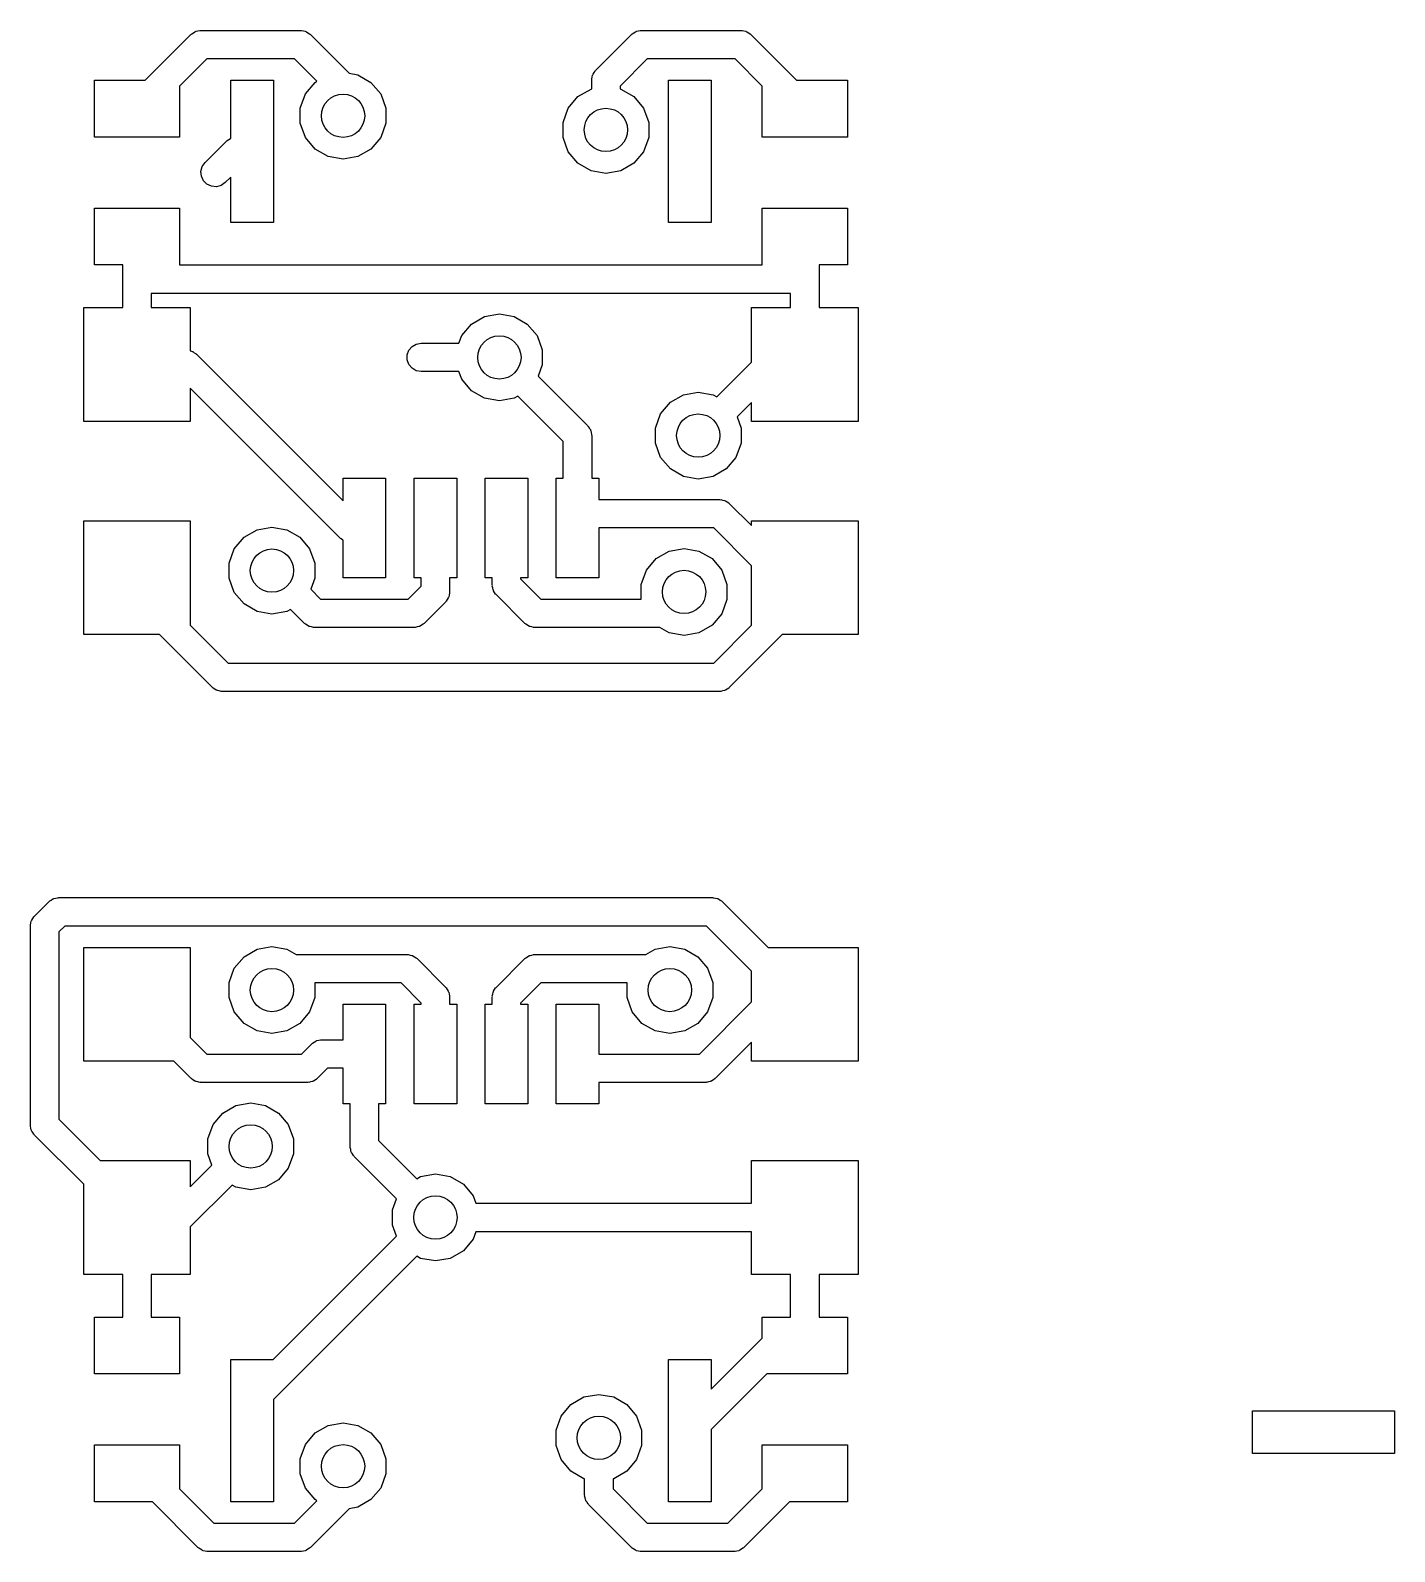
# Model space of a CAD drawing. Extents: x 80.2 to 131.1, y -111.7 to -88.6.
# Drawn here: x 80.65 to 90.25, y -99.3 to -88.6 of the extents above; entities that cross this region are included whole.
import ezdxf

# ---------------------------------------------------------------- set-up
doc = ezdxf.new("R2010")
doc.units = 0
doc.header["$MEASUREMENT"] = 0
doc.layers.add('BLACK', color=7, linetype='CONTINUOUS')

msp = doc.modelspace()

# ---------------------------------------------------------------- linework, layer by layer
at = {"layer": 'Black'}
for p, q in [((81.4586, -88.95), (81.7793, -88.6293)), ((81.7793, -88.6293), (81.7829, -88.6268)), ((81.7829, -88.6268), (81.7857, -88.6234)), ((81.7857, -88.6234), (81.797, -88.6169)), ((81.797, -88.6169), (81.8077, -88.6094)), ((81.8077, -88.6094), (81.812, -88.6082)), ((81.812, -88.6082), (81.8158, -88.606)), ((81.8158, -88.606), (81.8287, -88.6038)), ((81.8287, -88.6038), (81.8413, -88.6004)), ((81.8413, -88.6004), (81.8457, -88.6008)), ((81.8457, -88.6008), (81.85, -88.6)), ((81.85, -88.6), (82.55, -88.6)), ((82.55, -88.6), (82.5543, -88.6008)), ((82.5543, -88.6008), (82.5587, -88.6004)), ((82.5587, -88.6004), (82.5713, -88.6038)), ((82.5713, -88.6038), (82.5842, -88.606)), ((82.5842, -88.606), (82.588, -88.6082)), ((82.588, -88.6082), (82.5923, -88.6094)), ((82.5923, -88.6094), (82.603, -88.6169)), ((82.603, -88.6169), (82.6143, -88.6234)), ((82.6143, -88.6234), (82.6171, -88.6268)), ((82.6171, -88.6268), (82.6207, -88.6293)), ((82.6207, -88.6293), (82.893, -88.9016)), ((84.6293, -88.8793), (84.8793, -88.6293)), ((84.8793, -88.6293), (84.8829, -88.6268)), ((84.8829, -88.6268), (84.8857, -88.6234)), ((84.8857, -88.6234), (84.897, -88.6169)), ((84.897, -88.6169), (84.9077, -88.6094)), ((84.9077, -88.6094), (84.912, -88.6082)), ((84.912, -88.6082), (84.9158, -88.606)), ((84.9158, -88.606), (84.9287, -88.6038)), ((84.9287, -88.6038), (84.9413, -88.6004)), ((84.9413, -88.6004), (84.9457, -88.6008)), ((84.9457, -88.6008), (84.95, -88.6)), ((84.95, -88.6), (85.65, -88.6)), ((85.65, -88.6), (85.6543, -88.6008)), ((85.6543, -88.6008), (85.6587, -88.6004)), ((85.6587, -88.6004), (85.6713, -88.6038)), ((85.6713, -88.6038), (85.6842, -88.606)), ((85.6842, -88.606), (85.688, -88.6082)), ((85.688, -88.6082), (85.6923, -88.6094)), ((85.6923, -88.6094), (85.703, -88.6169)), ((85.703, -88.6169), (85.7143, -88.6234)), ((85.7143, -88.6234), (85.7171, -88.6268)), ((85.7171, -88.6268), (85.7207, -88.6293)), ((85.7207, -88.6293), (86.0414, -88.95)), ((81.8914, -88.8), (81.7, -88.9914)), ((82.5086, -88.8), (81.8914, -88.8)), ((82.6666, -88.958), (82.5086, -88.8)), ((84.9914, -88.8), (84.8, -88.9914)), ((85.6086, -88.8), (84.9914, -88.8)), ((85.8, -88.9914), (85.6086, -88.8)), ((82.893, -88.9016), (82.9546, -88.9125)), ((82.9546, -88.9125), (83.0467, -88.9656)), ((84.6038, -88.9287), (84.606, -88.9158)), ((84.606, -88.9158), (84.6082, -88.912)), ((84.6082, -88.912), (84.6094, -88.9077)), ((84.6094, -88.9077), (84.6169, -88.897)), ((84.6169, -88.897), (84.6234, -88.8857)), ((84.6234, -88.8857), (84.6268, -88.8829)), ((84.6268, -88.8829), (84.6293, -88.8793)), ((81.1, -89.35), (81.1, -88.95)), ((81.1, -88.95), (81.4586, -88.95)), ((81.7, -88.9914), (81.7, -89.35)), ((82.06, -89.3588), (82.06, -88.95)), ((82.06, -88.95), (82.36, -88.95)), ((82.36, -88.95), (82.36, -89.95)), ((82.585, -89.047), (82.6533, -88.9656)), ((82.6533, -88.9656), (82.6666, -88.958)), ((83.0467, -88.9656), (83.115, -89.047)), ((84.5033, -89.0656), (84.5954, -89.0125)), ((84.5954, -89.0125), (84.6, -89.0117)), ((84.6, -88.95), (84.6008, -88.9457)), ((84.6, -89.0117), (84.6, -88.95)), ((84.6004, -88.9413), (84.6038, -88.9287)), ((84.6008, -88.9457), (84.6004, -88.9413)), ((84.8, -88.9914), (84.8, -89.0117)), ((84.8, -89.0117), (84.8046, -89.0125)), ((84.8046, -89.0125), (84.8967, -89.0656)), ((85.14, -89.95), (85.14, -88.95)), ((85.14, -88.95), (85.44, -88.95)), ((85.44, -88.95), (85.44, -89.95)), ((85.8, -89.35), (85.8, -88.9914)), ((86.0414, -88.95), (86.4, -88.95)), ((86.4, -88.95), (86.4, -89.35)), ((82.5487, -89.1469), (82.585, -89.047)), ((83.115, -89.047), (83.1513, -89.1469)), ((84.435, -89.147), (84.5033, -89.0656)), ((84.8967, -89.0656), (84.965, -89.147)), ((82.5487, -89.2531), (82.5487, -89.1469)), ((83.1513, -89.1469), (83.1513, -89.2531)), ((84.3987, -89.2469), (84.435, -89.147)), ((84.965, -89.147), (85.0013, -89.2469)), ((82.585, -89.353), (82.5487, -89.2531)), ((83.1513, -89.2531), (83.115, -89.353)), ((84.3987, -89.3531), (84.3987, -89.2469)), ((85.0013, -89.2469), (85.0013, -89.3531)), ((81.7, -89.35), (81.1, -89.35)), ((81.8793, -89.5293), (82.0293, -89.3793)), ((82.0293, -89.3793), (82.0329, -89.3768)), ((82.0329, -89.3768), (82.0357, -89.3734)), ((82.0357, -89.3734), (82.047, -89.3669)), ((82.047, -89.3669), (82.0577, -89.3594)), ((82.0577, -89.3594), (82.06, -89.3588)), ((82.6533, -89.4344), (82.585, -89.353)), ((82.7454, -89.4875), (82.6533, -89.4344)), ((83.0467, -89.4344), (82.9546, -89.4875)), ((83.115, -89.353), (83.0467, -89.4344)), ((84.435, -89.453), (84.3987, -89.3531)), ((85.0013, -89.3531), (84.965, -89.453)), ((86.4, -89.35), (85.8, -89.35)), ((81.8504, -89.5913), (81.8594, -89.5577)), ((81.8594, -89.5577), (81.8793, -89.5293)), ((82.85, -89.506), (82.7454, -89.4875)), ((82.9546, -89.4875), (82.85, -89.506)), ((84.5033, -89.5344), (84.435, -89.453)), ((84.5954, -89.5875), (84.5033, -89.5344)), ((84.8967, -89.5344), (84.8046, -89.5875)), ((84.965, -89.453), (84.8967, -89.5344)), ((81.8534, -89.6259), (81.8504, -89.5913)), ((81.8681, -89.6574), (81.8534, -89.6259)), ((81.8926, -89.6819), (81.8681, -89.6574)), ((82.06, -89.6314), (82.0207, -89.6707)), ((82.06, -89.95), (82.06, -89.6314)), ((84.7, -89.606), (84.5954, -89.5875)), ((84.8046, -89.5875), (84.7, -89.606)), ((81.9241, -89.6966), (81.8926, -89.6819)), ((81.9587, -89.6996), (81.9241, -89.6966)), ((81.9923, -89.6906), (81.9587, -89.6996)), ((82.0207, -89.6707), (81.9923, -89.6906)), ((81.1, -90.25), (81.1, -89.85)), ((81.1, -89.85), (81.7, -89.85)), ((81.7, -89.85), (81.7, -90.25)), ((85.8, -89.85), (86.4, -89.85)), ((85.8, -90.25), (85.8, -89.85)), ((86.4, -89.85), (86.4, -90.25)), ((82.36, -89.95), (82.06, -89.95)), ((85.44, -89.95), (85.14, -89.95)), ((81.3, -90.25), (81.1, -90.25)), ((81.3, -90.35), (81.3, -90.25)), ((81.7, -90.25), (85.8, -90.25)), ((86.4, -90.25), (86.2, -90.25)), ((86.2, -90.25), (86.2, -90.35)), ((81.3, -90.55), (81.3, -90.35)), ((86.2, -90.35), (86.2, -90.4)), ((86.2, -90.4), (86.2, -90.55)), ((86, -90.45), (81.5, -90.45)), ((81.5, -90.45), (81.5, -90.55)), ((86, -90.55), (86, -90.45)), ((81.025, -91.35), (81.025, -90.55)), ((81.025, -90.55), (81.3, -90.55)), ((81.5, -90.55), (81.775, -90.55)), ((81.775, -90.55), (81.775, -90.8544)), ((83.7533, -90.6656), (83.8454, -90.6125)), ((83.8454, -90.6125), (83.95, -90.594)), ((83.95, -90.594), (84.0546, -90.6125)), ((84.0546, -90.6125), (84.1467, -90.6656)), ((85.725, -90.9336), (85.725, -90.55)), ((85.725, -90.55), (86, -90.55)), ((86.2, -90.55), (86.475, -90.55)), ((86.475, -90.55), (86.475, -91.35)), ((83.685, -90.747), (83.7533, -90.6656)), ((84.1467, -90.6656), (84.215, -90.747)), ((83.3134, -90.85), (83.3357, -90.8234)), ((83.3357, -90.8234), (83.3658, -90.806)), ((83.3658, -90.806), (83.4, -90.8)), ((83.4, -90.8), (83.6657, -90.8)), ((83.6657, -90.8), (83.685, -90.747)), ((84.215, -90.747), (84.2513, -90.8469)), ((81.775, -90.8544), (81.7842, -90.856)), ((81.7842, -90.856), (81.788, -90.8582)), ((81.788, -90.8582), (81.7923, -90.8594)), ((81.7923, -90.8594), (81.803, -90.8669)), ((81.803, -90.8669), (81.8143, -90.8734)), ((81.8143, -90.8734), (81.8171, -90.8768)), ((81.8171, -90.8768), (81.8207, -90.8793)), ((81.8207, -90.8793), (82.85, -91.9086)), ((83.3015, -90.8826), (83.3134, -90.85)), ((83.3015, -90.9174), (83.3015, -90.8826)), ((83.3134, -90.95), (83.3015, -90.9174)), ((83.3357, -90.9766), (83.3134, -90.95)), ((84.2513, -90.8469), (84.2513, -90.9531)), ((85.4809, -91.1777), (85.725, -90.9336)), ((83.3658, -90.994), (83.3357, -90.9766)), ((83.4, -91), (83.3658, -90.994)), ((83.6657, -91), (83.4, -91)), ((83.685, -91.053), (83.6657, -91)), ((83.7533, -91.1344), (83.685, -91.053)), ((84.2513, -90.9531), (84.2228, -91.0314)), ((84.2228, -91.0314), (84.5707, -91.3793)), ((82.8293, -92.1707), (81.775, -91.1164)), ((81.775, -91.1164), (81.775, -91.35)), ((83.8454, -91.1875), (83.7533, -91.1344)), ((85.1533, -91.2156), (85.2454, -91.1625)), ((85.2454, -91.1625), (85.35, -91.144)), ((85.35, -91.144), (85.4546, -91.1625)), ((85.4546, -91.1625), (85.4809, -91.1777)), ((83.95, -91.206), (83.8454, -91.1875)), ((84.0546, -91.1875), (83.95, -91.206)), ((84.0809, -91.1723), (84.0546, -91.1875)), ((84.4, -91.4914), (84.0809, -91.1723)), ((85.085, -91.297), (85.1533, -91.2156)), ((85.725, -91.2164), (85.6228, -91.3186)), ((85.725, -91.35), (85.725, -91.2164)), ((81.775, -91.35), (81.025, -91.35)), ((85.0487, -91.3969), (85.085, -91.297)), ((85.6228, -91.3186), (85.6513, -91.3969)), ((86.475, -91.35), (85.725, -91.35)), ((84.5707, -91.3793), (84.5732, -91.3829)), ((84.5732, -91.3829), (84.5766, -91.3857)), ((84.5766, -91.3857), (84.5831, -91.397)), ((84.5831, -91.397), (84.5906, -91.4077)), ((84.5906, -91.4077), (84.5918, -91.412)), ((84.5918, -91.412), (84.594, -91.4158)), ((84.594, -91.4158), (84.5962, -91.4287)), ((84.5962, -91.4287), (84.5996, -91.4413)), ((84.5996, -91.4413), (84.5992, -91.4457)), ((84.5992, -91.4457), (84.6, -91.45)), ((84.6, -91.45), (84.6, -91.75)), ((85.0487, -91.5031), (85.0487, -91.3969)), ((85.6513, -91.3969), (85.6513, -91.5031)), ((84.4, -91.75), (84.4, -91.4914)), ((85.085, -91.603), (85.0487, -91.5031)), ((85.6513, -91.5031), (85.615, -91.603)), ((85.1533, -91.6844), (85.085, -91.603)), ((85.2454, -91.7375), (85.1533, -91.6844)), ((85.5467, -91.6844), (85.4546, -91.7375)), ((85.615, -91.603), (85.5467, -91.6844)), ((82.85, -91.9086), (82.85, -91.75)), ((82.85, -91.75), (83.15, -91.75)), ((83.15, -91.75), (83.15, -92.45)), ((83.35, -92.45), (83.35, -91.75)), ((83.35, -91.75), (83.65, -91.75)), ((83.65, -91.75), (83.65, -92.45)), ((83.85, -92.45), (83.85, -91.75)), ((83.85, -91.75), (84.15, -91.75)), ((84.15, -91.75), (84.15, -92.45)), ((84.35, -92.45), (84.35, -91.75)), ((84.35, -91.75), (84.4, -91.75)), ((84.6, -91.75), (84.65, -91.75)), ((84.65, -91.75), (84.65, -91.9)), ((85.35, -91.756), (85.2454, -91.7375)), ((85.4546, -91.7375), (85.35, -91.756)), ((84.65, -91.9), (85.5, -91.9)), ((85.5, -91.9), (85.5043, -91.9008)), ((85.5043, -91.9008), (85.5087, -91.9004)), ((85.5087, -91.9004), (85.5213, -91.9038)), ((85.5213, -91.9038), (85.5342, -91.906)), ((85.5342, -91.906), (85.538, -91.9082)), ((85.538, -91.9082), (85.5423, -91.9094)), ((85.5423, -91.9094), (85.553, -91.9169)), ((85.553, -91.9169), (85.5643, -91.9234)), ((85.5643, -91.9234), (85.5671, -91.9268)), ((85.5671, -91.9268), (85.5707, -91.9293)), ((85.5707, -91.9293), (85.725, -92.0836)), ((81.025, -92.85), (81.025, -92.05)), ((81.025, -92.05), (81.775, -92.05)), ((81.775, -92.05), (81.775, -92.7836)), ((82.1533, -92.1656), (82.2454, -92.1125)), ((82.2454, -92.1125), (82.35, -92.094)), ((82.35, -92.094), (82.4546, -92.1125)), ((82.4546, -92.1125), (82.5467, -92.1656)), ((85.4586, -92.1), (84.65, -92.1)), ((84.65, -92.1), (84.65, -92.45)), ((85.725, -92.3664), (85.4586, -92.1)), ((85.725, -92.0836), (85.725, -92.05)), ((85.725, -92.05), (86.475, -92.05)), ((86.475, -92.05), (86.475, -92.85)), ((82.085, -92.247), (82.1533, -92.1656)), ((82.5467, -92.1656), (82.615, -92.247)), ((82.8329, -92.1732), (82.8293, -92.1707)), ((82.8357, -92.1766), (82.8329, -92.1732)), ((82.847, -92.1831), (82.8357, -92.1766)), ((82.85, -92.1852), (82.847, -92.1831)), ((82.85, -92.45), (82.85, -92.1852)), ((82.0487, -92.3469), (82.085, -92.247)), ((82.615, -92.247), (82.6513, -92.3469)), ((84.985, -92.397), (85.0533, -92.3156)), ((85.0533, -92.3156), (85.1454, -92.2625)), ((85.1454, -92.2625), (85.25, -92.244)), ((85.25, -92.244), (85.3546, -92.2625)), ((85.3546, -92.2625), (85.4467, -92.3156)), ((85.4467, -92.3156), (85.515, -92.397)), ((82.0487, -92.4531), (82.0487, -92.3469)), ((82.6513, -92.3469), (82.6513, -92.4531)), ((84.9487, -92.4969), (84.985, -92.397)), ((85.515, -92.397), (85.5513, -92.4969)), ((85.725, -92.7836), (85.725, -92.3664)), ((82.085, -92.553), (82.0487, -92.4531)), ((82.1533, -92.6344), (82.085, -92.553)), ((82.6513, -92.4531), (82.6228, -92.5314)), ((82.6228, -92.5314), (82.6914, -92.6)), ((83.15, -92.45), (82.85, -92.45)), ((83.3086, -92.6), (83.4, -92.5086)), ((83.4, -92.45), (83.35, -92.45)), ((83.4, -92.5086), (83.4, -92.45)), ((83.6, -92.55), (83.5992, -92.5543)), ((83.5992, -92.5543), (83.5996, -92.5587)), ((83.65, -92.45), (83.6, -92.45)), ((83.6, -92.45), (83.6, -92.55)), ((83.9, -92.45), (83.85, -92.45)), ((83.9, -92.5), (83.9, -92.45)), ((83.9008, -92.5043), (83.9, -92.5)), ((83.9004, -92.5087), (83.9008, -92.5043)), ((83.9038, -92.5213), (83.9004, -92.5087)), ((83.906, -92.5342), (83.9038, -92.5213)), ((83.9082, -92.538), (83.906, -92.5342)), ((83.9094, -92.5423), (83.9082, -92.538)), ((83.9169, -92.553), (83.9094, -92.5423)), ((83.9234, -92.5643), (83.9169, -92.553)), ((84.15, -92.45), (84.1, -92.45)), ((84.1, -92.45), (84.1, -92.4586)), ((84.1, -92.4586), (84.2414, -92.6)), ((84.65, -92.45), (84.35, -92.45)), ((84.9487, -92.6), (84.9487, -92.4969)), ((85.5513, -92.4969), (85.5513, -92.6031)), ((82.2454, -92.6875), (82.1533, -92.6344)), ((82.6914, -92.6), (83.3086, -92.6)), ((83.5707, -92.6207), (83.4207, -92.7707)), ((83.5732, -92.6171), (83.5707, -92.6207)), ((83.5766, -92.6143), (83.5732, -92.6171)), ((83.5831, -92.603), (83.5766, -92.6143)), ((83.5906, -92.5923), (83.5831, -92.603)), ((83.5918, -92.588), (83.5906, -92.5923)), ((83.594, -92.5842), (83.5918, -92.588)), ((83.5962, -92.5713), (83.594, -92.5842)), ((83.5996, -92.5587), (83.5962, -92.5713)), ((83.9268, -92.5671), (83.9234, -92.5643)), ((83.9293, -92.5707), (83.9268, -92.5671)), ((84.1293, -92.7707), (83.9293, -92.5707)), ((84.2414, -92.6), (84.9487, -92.6)), ((85.5513, -92.6031), (85.515, -92.703)), ((82.35, -92.706), (82.2454, -92.6875)), ((82.4546, -92.6875), (82.35, -92.706)), ((82.4809, -92.6723), (82.4546, -92.6875)), ((82.5793, -92.7707), (82.4809, -92.6723)), ((85.515, -92.703), (85.4467, -92.7844)), ((81.5586, -92.85), (81.025, -92.85)), ((81.9293, -93.2207), (81.5586, -92.85)), ((81.775, -92.7836), (82.0414, -93.05)), ((82.5829, -92.7732), (82.5793, -92.7707)), ((82.5857, -92.7766), (82.5829, -92.7732)), ((82.597, -92.7831), (82.5857, -92.7766)), ((82.6077, -92.7906), (82.597, -92.7831)), ((82.612, -92.7918), (82.6077, -92.7906)), ((82.6158, -92.794), (82.612, -92.7918)), ((82.6287, -92.7962), (82.6158, -92.794)), ((82.6413, -92.7996), (82.6287, -92.7962)), ((82.6457, -92.7992), (82.6413, -92.7996)), ((82.65, -92.8), (82.6457, -92.7992)), ((83.35, -92.8), (82.65, -92.8)), ((83.3543, -92.7992), (83.35, -92.8)), ((83.3587, -92.7996), (83.3543, -92.7992)), ((83.3713, -92.7962), (83.3587, -92.7996)), ((83.3842, -92.794), (83.3713, -92.7962)), ((83.388, -92.7918), (83.3842, -92.794)), ((83.3923, -92.7906), (83.388, -92.7918)), ((83.403, -92.7831), (83.3923, -92.7906)), ((83.4143, -92.7766), (83.403, -92.7831)), ((83.4171, -92.7732), (83.4143, -92.7766)), ((83.4207, -92.7707), (83.4171, -92.7732)), ((84.1329, -92.7732), (84.1293, -92.7707)), ((84.1357, -92.7766), (84.1329, -92.7732)), ((84.147, -92.7831), (84.1357, -92.7766)), ((84.1577, -92.7906), (84.147, -92.7831)), ((84.162, -92.7918), (84.1577, -92.7906)), ((84.1658, -92.794), (84.162, -92.7918)), ((84.1787, -92.7962), (84.1658, -92.794)), ((84.1913, -92.7996), (84.1787, -92.7962)), ((84.1957, -92.7992), (84.1913, -92.7996)), ((84.2, -92.8), (84.1957, -92.7992)), ((85.0804, -92.8), (84.2, -92.8)), ((85.1454, -92.8375), (85.0804, -92.8)), ((85.25, -92.856), (85.1454, -92.8375)), ((85.3546, -92.8375), (85.25, -92.856)), ((85.4467, -92.7844), (85.3546, -92.8375)), ((85.4586, -93.05), (85.725, -92.7836)), ((85.9414, -92.85), (85.5707, -93.2207)), ((86.475, -92.85), (85.9414, -92.85)), ((82.0414, -93.05), (85.4586, -93.05)), ((81.9329, -93.2232), (81.9293, -93.2207)), ((81.9357, -93.2266), (81.9329, -93.2232)), ((81.947, -93.2331), (81.9357, -93.2266)), ((81.9577, -93.2406), (81.947, -93.2331)), ((81.962, -93.2418), (81.9577, -93.2406)), ((81.9658, -93.244), (81.962, -93.2418)), ((81.9787, -93.2462), (81.9658, -93.244)), ((81.9913, -93.2496), (81.9787, -93.2462)), ((81.9957, -93.2492), (81.9913, -93.2496)), ((82, -93.25), (81.9957, -93.2492)), ((85.5, -93.25), (82, -93.25)), ((85.5043, -93.2492), (85.5, -93.25)), ((85.5087, -93.2496), (85.5043, -93.2492)), ((85.5213, -93.2462), (85.5087, -93.2496)), ((85.5342, -93.244), (85.5213, -93.2462)), ((85.538, -93.2418), (85.5342, -93.244)), ((85.5423, -93.2406), (85.538, -93.2418)), ((85.553, -93.2331), (85.5423, -93.2406)), ((85.5643, -93.2266), (85.553, -93.2331)), ((85.5671, -93.2232), (85.5643, -93.2266)), ((85.5707, -93.2207), (85.5671, -93.2232)), ((80.6793, -94.8293), (80.7793, -94.7293)), ((80.7793, -94.7293), (80.7829, -94.7268)), ((80.7829, -94.7268), (80.7857, -94.7234)), ((80.7857, -94.7234), (80.797, -94.7169)), ((80.797, -94.7169), (80.8077, -94.7094)), ((80.8077, -94.7094), (80.812, -94.7082)), ((80.812, -94.7082), (80.8158, -94.706)), ((80.8158, -94.706), (80.8287, -94.7038)), ((80.8287, -94.7038), (80.8413, -94.7004)), ((80.8413, -94.7004), (80.8457, -94.7008)), ((80.8457, -94.7008), (80.85, -94.7)), ((80.85, -94.7), (85.45, -94.7)), ((85.45, -94.7), (85.4543, -94.7008)), ((85.4543, -94.7008), (85.4587, -94.7004)), ((85.4587, -94.7004), (85.4713, -94.7038)), ((85.4713, -94.7038), (85.4842, -94.706)), ((85.4842, -94.706), (85.488, -94.7082)), ((85.488, -94.7082), (85.4923, -94.7094)), ((85.4923, -94.7094), (85.503, -94.7169)), ((85.503, -94.7169), (85.5143, -94.7234)), ((85.5143, -94.7234), (85.5171, -94.7268)), ((85.5171, -94.7268), (85.5207, -94.7293)), ((85.5207, -94.7293), (85.8414, -95.05)), ((80.65, -94.9), (80.6508, -94.8957)), ((80.65, -96.3), (80.65, -94.9)), ((80.6504, -94.8913), (80.6538, -94.8787)), ((80.6508, -94.8957), (80.6504, -94.8913)), ((80.6538, -94.8787), (80.656, -94.8658)), ((80.656, -94.8658), (80.6582, -94.862)), ((80.6582, -94.862), (80.6594, -94.8577)), ((80.6594, -94.8577), (80.6669, -94.847)), ((80.6669, -94.847), (80.6734, -94.8357)), ((80.6734, -94.8357), (80.6768, -94.8329)), ((80.6768, -94.8329), (80.6793, -94.8293)), ((80.8914, -94.9), (80.85, -94.9414)), ((85.4086, -94.9), (80.8914, -94.9)), ((85.725, -95.2164), (85.4086, -94.9)), ((80.85, -94.9414), (80.85, -96.2586)), ((81.025, -95.85), (81.025, -95.05)), ((81.025, -95.05), (81.775, -95.05)), ((81.775, -95.05), (81.775, -95.6836)), ((82.085, -95.197), (82.1533, -95.1156)), ((82.1533, -95.1156), (82.2454, -95.0625)), ((82.2454, -95.0625), (82.35, -95.044)), ((82.35, -95.044), (82.4546, -95.0625)), ((82.4546, -95.0625), (82.5196, -95.1)), ((82.5196, -95.1), (83.3, -95.1)), ((83.3, -95.1), (83.3043, -95.1008)), ((83.3043, -95.1008), (83.3087, -95.1004)), ((83.3087, -95.1004), (83.3213, -95.1038)), ((83.3213, -95.1038), (83.3342, -95.106)), ((83.3342, -95.106), (83.338, -95.1082)), ((83.338, -95.1082), (83.3423, -95.1094)), ((83.3423, -95.1094), (83.353, -95.1169)), ((83.353, -95.1169), (83.3643, -95.1234)), ((84.1357, -95.1234), (84.147, -95.1169)), ((84.147, -95.1169), (84.1577, -95.1094)), ((84.1577, -95.1094), (84.162, -95.1082)), ((84.162, -95.1082), (84.1658, -95.106)), ((84.1658, -95.106), (84.1787, -95.1038)), ((84.1787, -95.1038), (84.1913, -95.1004)), ((84.1913, -95.1004), (84.1957, -95.1008)), ((84.1957, -95.1008), (84.2, -95.1)), ((84.2, -95.1), (84.9804, -95.1)), ((84.9804, -95.1), (85.0454, -95.0625)), ((85.0454, -95.0625), (85.15, -95.044)), ((85.15, -95.044), (85.2546, -95.0625)), ((85.2546, -95.0625), (85.3467, -95.1156)), ((85.3467, -95.1156), (85.415, -95.197)), ((85.8414, -95.05), (86.475, -95.05)), ((86.475, -95.05), (86.475, -95.85)), ((82.0487, -95.2969), (82.085, -95.197)), ((83.3643, -95.1234), (83.3671, -95.1268)), ((83.3671, -95.1268), (83.3707, -95.1293)), ((83.3707, -95.1293), (83.5707, -95.3293)), ((83.9293, -95.3293), (84.1293, -95.1293)), ((84.1293, -95.1293), (84.1329, -95.1268)), ((84.1329, -95.1268), (84.1357, -95.1234)), ((85.415, -95.197), (85.4513, -95.2969)), ((85.725, -95.4336), (85.725, -95.2164)), ((82.0487, -95.4031), (82.0487, -95.2969)), ((83.2586, -95.3), (82.6513, -95.3)), ((82.6513, -95.3), (82.6513, -95.4031)), ((83.4, -95.4414), (83.2586, -95.3)), ((83.5707, -95.3293), (83.5732, -95.3329)), ((83.5732, -95.3329), (83.5766, -95.3357)), ((83.5766, -95.3357), (83.5831, -95.347)), ((83.9169, -95.347), (83.9234, -95.3357)), ((83.9234, -95.3357), (83.9268, -95.3329)), ((83.9268, -95.3329), (83.9293, -95.3293)), ((84.2414, -95.3), (84.1, -95.4414)), ((84.8487, -95.3), (84.2414, -95.3)), ((84.8487, -95.4031), (84.8487, -95.3)), ((85.4513, -95.2969), (85.4513, -95.4031)), ((82.085, -95.503), (82.0487, -95.4031)), ((82.6513, -95.4031), (82.615, -95.503)), ((83.4, -95.45), (83.4, -95.4414)), ((83.5831, -95.347), (83.5906, -95.3577)), ((83.5906, -95.3577), (83.5918, -95.362)), ((83.5918, -95.362), (83.594, -95.3658)), ((83.594, -95.3658), (83.5962, -95.3787)), ((83.5962, -95.3787), (83.5996, -95.3913)), ((83.5996, -95.3913), (83.5992, -95.3957)), ((83.5992, -95.3957), (83.6, -95.4)), ((83.6, -95.4), (83.6, -95.45)), ((83.9, -95.4), (83.9008, -95.3957)), ((83.9, -95.45), (83.9, -95.4)), ((83.9004, -95.3913), (83.9038, -95.3787)), ((83.9008, -95.3957), (83.9004, -95.3913)), ((83.9038, -95.3787), (83.906, -95.3658)), ((83.906, -95.3658), (83.9082, -95.362)), ((83.9082, -95.362), (83.9094, -95.3577)), ((83.9094, -95.3577), (83.9169, -95.347)), ((84.1, -95.4414), (84.1, -95.45)), ((84.885, -95.503), (84.8487, -95.4031)), ((85.3586, -95.8), (85.725, -95.4336)), ((85.4513, -95.4031), (85.415, -95.503)), ((82.1533, -95.5844), (82.085, -95.503)), ((82.615, -95.503), (82.5467, -95.5844)), ((82.85, -95.7), (82.85, -95.45)), ((82.85, -95.45), (83.15, -95.45)), ((83.15, -95.45), (83.15, -96.15)), ((83.35, -96.15), (83.35, -95.45)), ((83.35, -95.45), (83.4, -95.45)), ((83.6, -95.45), (83.65, -95.45)), ((83.65, -95.45), (83.65, -96.15)), ((83.85, -96.15), (83.85, -95.45)), ((83.85, -95.45), (83.9, -95.45)), ((84.1, -95.45), (84.15, -95.45)), ((84.15, -95.45), (84.15, -96.15)), ((84.35, -96.15), (84.35, -95.45)), ((84.35, -95.45), (84.65, -95.45)), ((84.65, -95.45), (84.65, -95.8)), ((84.9533, -95.5844), (84.885, -95.503)), ((85.415, -95.503), (85.3467, -95.5844)), ((82.2454, -95.6375), (82.1533, -95.5844)), ((82.35, -95.656), (82.2454, -95.6375)), ((82.4546, -95.6375), (82.35, -95.656)), ((82.5467, -95.5844), (82.4546, -95.6375)), ((85.0454, -95.6375), (84.9533, -95.5844)), ((85.15, -95.656), (85.0454, -95.6375)), ((85.2546, -95.6375), (85.15, -95.656)), ((85.3467, -95.5844), (85.2546, -95.6375)), ((81.775, -95.6836), (81.8914, -95.8)), ((82.5586, -95.8), (82.6293, -95.7293)), ((82.6293, -95.7293), (82.6329, -95.7268)), ((82.6329, -95.7268), (82.6357, -95.7234)), ((82.6357, -95.7234), (82.647, -95.7169)), ((82.647, -95.7169), (82.6577, -95.7094)), ((82.6577, -95.7094), (82.662, -95.7082)), ((82.662, -95.7082), (82.6658, -95.706)), ((82.6658, -95.706), (82.6787, -95.7038)), ((82.6787, -95.7038), (82.6913, -95.7004)), ((82.6913, -95.7004), (82.6957, -95.7008)), ((82.6957, -95.7008), (82.7, -95.7)), ((82.7, -95.7), (82.85, -95.7)), ((85.725, -95.7164), (85.4707, -95.9707)), ((85.725, -95.85), (85.725, -95.7164)), ((81.6586, -95.85), (81.025, -95.85)), ((81.7793, -95.9707), (81.6586, -95.85)), ((81.8914, -95.8), (82.5586, -95.8)), ((84.65, -95.8), (85.3586, -95.8)), ((86.475, -95.85), (85.725, -95.85)), ((81.7829, -95.9732), (81.7793, -95.9707)), ((81.7857, -95.9766), (81.7829, -95.9732)), ((81.797, -95.9831), (81.7857, -95.9766)), ((82.6643, -95.9766), (82.653, -95.9831)), ((82.6671, -95.9732), (82.6643, -95.9766)), ((82.6707, -95.9707), (82.6671, -95.9732)), ((82.7414, -95.9), (82.6707, -95.9707)), ((82.85, -95.9), (82.7414, -95.9)), ((82.85, -96.15), (82.85, -95.9)), ((85.4643, -95.9766), (85.453, -95.9831)), ((85.4671, -95.9732), (85.4643, -95.9766)), ((85.4707, -95.9707), (85.4671, -95.9732)), ((81.8077, -95.9906), (81.797, -95.9831)), ((81.812, -95.9918), (81.8077, -95.9906)), ((81.8158, -95.994), (81.812, -95.9918)), ((81.8287, -95.9962), (81.8158, -95.994)), ((81.8413, -95.9996), (81.8287, -95.9962)), ((81.8457, -95.9992), (81.8413, -95.9996)), ((81.85, -96), (81.8457, -95.9992)), ((82.6, -96), (81.85, -96)), ((82.6043, -95.9992), (82.6, -96)), ((82.6087, -95.9996), (82.6043, -95.9992)), ((82.6213, -95.9962), (82.6087, -95.9996)), ((82.6342, -95.994), (82.6213, -95.9962)), ((82.638, -95.9918), (82.6342, -95.994)), ((82.6423, -95.9906), (82.638, -95.9918)), ((82.653, -95.9831), (82.6423, -95.9906)), ((85.4, -96), (84.65, -96)), ((84.65, -96), (84.65, -96.15)), ((85.4043, -95.9992), (85.4, -96)), ((85.4087, -95.9996), (85.4043, -95.9992)), ((85.4213, -95.9962), (85.4087, -95.9996)), ((85.4342, -95.994), (85.4213, -95.9962)), ((85.438, -95.9918), (85.4342, -95.994)), ((85.4423, -95.9906), (85.438, -95.9918)), ((85.453, -95.9831), (85.4423, -95.9906)), ((82.0033, -96.2156), (82.0954, -96.1625)), ((82.0954, -96.1625), (82.2, -96.144)), ((82.2, -96.144), (82.3046, -96.1625)), ((82.3046, -96.1625), (82.3967, -96.2156)), ((82.9, -96.15), (82.85, -96.15)), ((82.9, -96.45), (82.9, -96.15)), ((83.15, -96.15), (83.1, -96.15)), ((83.1, -96.15), (83.1, -96.4086)), ((83.65, -96.15), (83.35, -96.15)), ((84.15, -96.15), (83.85, -96.15)), ((84.65, -96.15), (84.35, -96.15)), ((80.6508, -96.3043), (80.65, -96.3)), ((80.85, -96.2586), (81.1414, -96.55)), ((81.8987, -96.3969), (81.935, -96.297)), ((81.935, -96.297), (82.0033, -96.2156)), ((82.3967, -96.2156), (82.465, -96.297)), ((82.465, -96.297), (82.5013, -96.3969)), ((80.6504, -96.3087), (80.6508, -96.3043)), ((80.6538, -96.3213), (80.6504, -96.3087)), ((80.656, -96.3342), (80.6538, -96.3213)), ((80.6582, -96.338), (80.656, -96.3342)), ((80.6594, -96.3423), (80.6582, -96.338)), ((80.6669, -96.353), (80.6594, -96.3423)), ((80.6734, -96.3643), (80.6669, -96.353)), ((80.6768, -96.3671), (80.6734, -96.3643)), ((80.6793, -96.3707), (80.6768, -96.3671)), ((81.025, -96.7164), (80.6793, -96.3707)), ((81.8987, -96.5031), (81.8987, -96.3969)), ((82.5013, -96.3969), (82.5013, -96.5031)), ((81.9272, -96.5814), (81.8987, -96.5031)), ((82.5013, -96.5031), (82.465, -96.603)), ((82.9008, -96.4543), (82.9, -96.45)), ((82.9004, -96.4587), (82.9008, -96.4543)), ((82.9038, -96.4713), (82.9004, -96.4587)), ((82.906, -96.4842), (82.9038, -96.4713)), ((82.9082, -96.488), (82.906, -96.4842)), ((82.9094, -96.4923), (82.9082, -96.488)), ((82.9169, -96.503), (82.9094, -96.4923)), ((82.9234, -96.5143), (82.9169, -96.503)), ((83.1, -96.4086), (83.3691, -96.6777)), ((81.1414, -96.55), (81.775, -96.55)), ((81.775, -96.55), (81.775, -96.7336)), ((81.775, -96.7336), (81.9272, -96.5814)), ((82.465, -96.603), (82.3967, -96.6844)), ((82.9268, -96.5171), (82.9234, -96.5143)), ((82.9293, -96.5207), (82.9268, -96.5171)), ((83.2272, -96.8186), (82.9293, -96.5207)), ((85.725, -96.85), (85.725, -96.55)), ((85.725, -96.55), (86.475, -96.55)), ((86.475, -96.55), (86.475, -97.35)), ((81.025, -97.35), (81.025, -96.7164)), ((82.0691, -96.7223), (81.775, -97.0164)), ((82.0954, -96.7375), (82.0691, -96.7223)), ((82.3967, -96.6844), (82.3046, -96.7375)), ((83.3691, -96.6777), (83.3954, -96.6625)), ((83.3954, -96.6625), (83.5, -96.644)), ((83.5, -96.644), (83.6046, -96.6625)), ((83.6046, -96.6625), (83.6967, -96.7156)), ((83.6967, -96.7156), (83.765, -96.797)), ((82.2, -96.756), (82.0954, -96.7375)), ((82.3046, -96.7375), (82.2, -96.756)), ((83.1987, -96.8969), (83.2272, -96.8186)), ((83.765, -96.797), (83.7843, -96.85)), ((83.1987, -97.0031), (83.1987, -96.8969)), ((83.7843, -96.85), (85.725, -96.85)), ((81.775, -97.0164), (81.775, -97.35)), ((83.2272, -97.0814), (83.1987, -97.0031)), ((82.3586, -97.95), (83.2272, -97.0814)), ((83.765, -97.103), (83.6967, -97.1844)), ((83.7843, -97.05), (83.765, -97.103)), ((85.725, -97.05), (83.7843, -97.05)), ((85.725, -97.35), (85.725, -97.05)), ((83.3691, -97.2223), (82.36, -98.2314)), ((83.3954, -97.2375), (83.3691, -97.2223)), ((83.5, -97.256), (83.3954, -97.2375)), ((83.6046, -97.2375), (83.5, -97.256)), ((83.6967, -97.1844), (83.6046, -97.2375)), ((81.3, -97.35), (81.025, -97.35)), ((81.3, -97.65), (81.3, -97.35)), ((81.775, -97.35), (81.5, -97.35)), ((81.5, -97.35), (81.5, -97.65)), ((86, -97.35), (85.725, -97.35)), ((86, -97.65), (86, -97.35)), ((86.475, -97.35), (86.2, -97.35)), ((86.2, -97.35), (86.2, -97.65)), ((81.1, -98.05), (81.1, -97.65)), ((81.1, -97.65), (81.3, -97.65)), ((81.5, -97.65), (81.7, -97.65)), ((81.7, -97.65), (81.7, -98.05)), ((85.8, -97.7986), (85.8, -97.65)), ((85.8, -97.65), (86, -97.65)), ((86.2, -97.65), (86.4, -97.65)), ((86.4, -97.65), (86.4, -98.05)), ((85.44, -98.1586), (85.8, -97.7986)), ((82.06, -98.95), (82.06, -97.95)), ((82.06, -97.95), (82.3586, -97.95)), ((85.14, -98.95), (85.14, -97.95)), ((85.14, -97.95), (85.44, -97.95)), ((85.44, -97.95), (85.44, -98.1586)), ((81.7, -98.05), (81.1, -98.05)), ((85.8314, -98.05), (85.44, -98.4414)), ((86.4, -98.05), (85.8314, -98.05)), ((84.4533, -98.2656), (84.5454, -98.2125)), ((84.5454, -98.2125), (84.65, -98.194)), ((84.65, -98.194), (84.7546, -98.2125)), ((84.7546, -98.2125), (84.8467, -98.2656)), ((82.36, -98.2314), (82.36, -98.95)), ((84.385, -98.347), (84.4533, -98.2656)), ((84.8467, -98.2656), (84.915, -98.347)), ((89.25, -98.61), (89.25, -98.31)), ((89.25, -98.31), (90.25, -98.31)), ((90.25, -98.31), (90.25, -98.61)), ((82.6533, -98.4656), (82.7454, -98.4125)), ((82.7454, -98.4125), (82.85, -98.394)), ((82.85, -98.394), (82.9546, -98.4125)), ((82.9546, -98.4125), (83.0467, -98.4656)), ((84.3487, -98.4469), (84.385, -98.347)), ((84.915, -98.347), (84.9513, -98.4469)), ((82.5487, -98.6469), (82.585, -98.547)), ((82.585, -98.547), (82.6533, -98.4656)), ((83.0467, -98.4656), (83.115, -98.547)), ((83.115, -98.547), (83.1513, -98.6469)), ((84.3487, -98.5531), (84.3487, -98.4469)), ((84.9513, -98.4469), (84.9513, -98.5531)), ((85.44, -98.4414), (85.44, -98.95)), ((81.1, -98.95), (81.1, -98.55)), ((81.1, -98.55), (81.7, -98.55)), ((81.7, -98.55), (81.7, -98.8586)), ((82.5487, -98.7531), (82.5487, -98.6469)), ((83.1513, -98.6469), (83.1513, -98.7531)), ((84.385, -98.653), (84.3487, -98.5531)), ((84.4533, -98.7344), (84.385, -98.653)), ((84.915, -98.653), (84.8467, -98.7344)), ((84.9513, -98.5531), (84.915, -98.653)), ((85.8, -98.8586), (85.8, -98.55)), ((85.8, -98.55), (86.4, -98.55)), ((86.4, -98.55), (86.4, -98.95)), ((90.25, -98.61), (89.25, -98.61)), ((82.585, -98.853), (82.5487, -98.7531)), ((83.1513, -98.7531), (83.115, -98.853)), ((84.5454, -98.7875), (84.4533, -98.7344)), ((84.8467, -98.7344), (84.7546, -98.7875)), ((81.7, -98.8586), (81.9414, -99.1)), ((82.6533, -98.9344), (82.585, -98.853)), ((83.115, -98.853), (83.0467, -98.9344)), ((84.55, -98.7883), (84.5454, -98.7875)), ((84.55, -98.9), (84.55, -98.7883)), ((84.7546, -98.7875), (84.75, -98.7883)), ((84.75, -98.7883), (84.75, -98.8586)), ((84.75, -98.8586), (84.9914, -99.1)), ((85.5586, -99.1), (85.8, -98.8586)), ((81.5086, -98.95), (81.1, -98.95)), ((81.8293, -99.2707), (81.5086, -98.95)), ((82.36, -98.95), (82.06, -98.95)), ((82.5086, -99.1), (82.6666, -98.942)), ((82.6666, -98.942), (82.6533, -98.9344)), ((83.0467, -98.9344), (82.9546, -98.9875)), ((84.5508, -98.9043), (84.55, -98.9)), ((84.5504, -98.9087), (84.5508, -98.9043)), ((84.5538, -98.9213), (84.5504, -98.9087)), ((84.556, -98.9342), (84.5538, -98.9213)), ((84.5582, -98.938), (84.556, -98.9342)), ((84.5594, -98.9423), (84.5582, -98.938)), ((84.5669, -98.953), (84.5594, -98.9423)), ((84.5734, -98.9643), (84.5669, -98.953)), ((84.5768, -98.9671), (84.5734, -98.9643)), ((84.5793, -98.9707), (84.5768, -98.9671)), ((84.8793, -99.2707), (84.5793, -98.9707)), ((85.44, -98.95), (85.14, -98.95)), ((85.9914, -98.95), (85.6707, -99.2707)), ((86.4, -98.95), (85.9914, -98.95)), ((82.893, -98.9984), (82.6207, -99.2707)), ((82.9546, -98.9875), (82.893, -98.9984)), ((81.9414, -99.1), (82.5086, -99.1)), ((84.9914, -99.1), (85.5586, -99.1)), ((81.8329, -99.2732), (81.8293, -99.2707)), ((81.8357, -99.2766), (81.8329, -99.2732)), ((81.847, -99.2831), (81.8357, -99.2766)), ((81.8577, -99.2906), (81.847, -99.2831)), ((81.862, -99.2918), (81.8577, -99.2906)), ((81.8658, -99.294), (81.862, -99.2918)), ((81.8787, -99.2962), (81.8658, -99.294)), ((82.5842, -99.294), (82.5713, -99.2962)), ((82.588, -99.2918), (82.5842, -99.294)), ((82.5923, -99.2906), (82.588, -99.2918)), ((82.603, -99.2831), (82.5923, -99.2906)), ((82.6143, -99.2766), (82.603, -99.2831)), ((82.6171, -99.2732), (82.6143, -99.2766)), ((82.6207, -99.2707), (82.6171, -99.2732)), ((84.8829, -99.2732), (84.8793, -99.2707)), ((84.8857, -99.2766), (84.8829, -99.2732)), ((84.897, -99.2831), (84.8857, -99.2766)), ((84.9077, -99.2906), (84.897, -99.2831)), ((84.912, -99.2918), (84.9077, -99.2906)), ((84.9158, -99.294), (84.912, -99.2918)), ((84.9287, -99.2962), (84.9158, -99.294)), ((85.6342, -99.294), (85.6213, -99.2962)), ((85.638, -99.2918), (85.6342, -99.294)), ((85.6423, -99.2906), (85.638, -99.2918)), ((85.653, -99.2831), (85.6423, -99.2906)), ((85.6643, -99.2766), (85.653, -99.2831)), ((85.6671, -99.2732), (85.6643, -99.2766)), ((85.6707, -99.2707), (85.6671, -99.2732)), ((81.8913, -99.2996), (81.8787, -99.2962)), ((81.8957, -99.2992), (81.8913, -99.2996)), ((81.9, -99.3), (81.8957, -99.2992)), ((82.55, -99.3), (81.9, -99.3)), ((82.5543, -99.2992), (82.55, -99.3)), ((82.5587, -99.2996), (82.5543, -99.2992)), ((82.5713, -99.2962), (82.5587, -99.2996)), ((84.9413, -99.2996), (84.9287, -99.2962)), ((84.9457, -99.2992), (84.9413, -99.2996)), ((84.95, -99.3), (84.9457, -99.2992)), ((85.6, -99.3), (84.95, -99.3)), ((85.6043, -99.2992), (85.6, -99.3)), ((85.6087, -99.2996), (85.6043, -99.2992)), ((85.6213, -99.2962), (85.6087, -99.2996))]:
    msp.add_line(p, q, dxfattribs=at)
for centre in [(82.85, -89.2), (84.7, -89.3), (83.95, -90.9), (85.35, -91.45), (82.35, -92.4), (85.25, -92.55), (82.35, -95.35), (85.15, -95.35), (82.2, -96.45), (83.5, -96.95), (84.65, -98.5), (82.85, -98.7)]:
    msp.add_circle(centre, 0.1524, dxfattribs=at)

doc.saveas('drawing.dxf')
